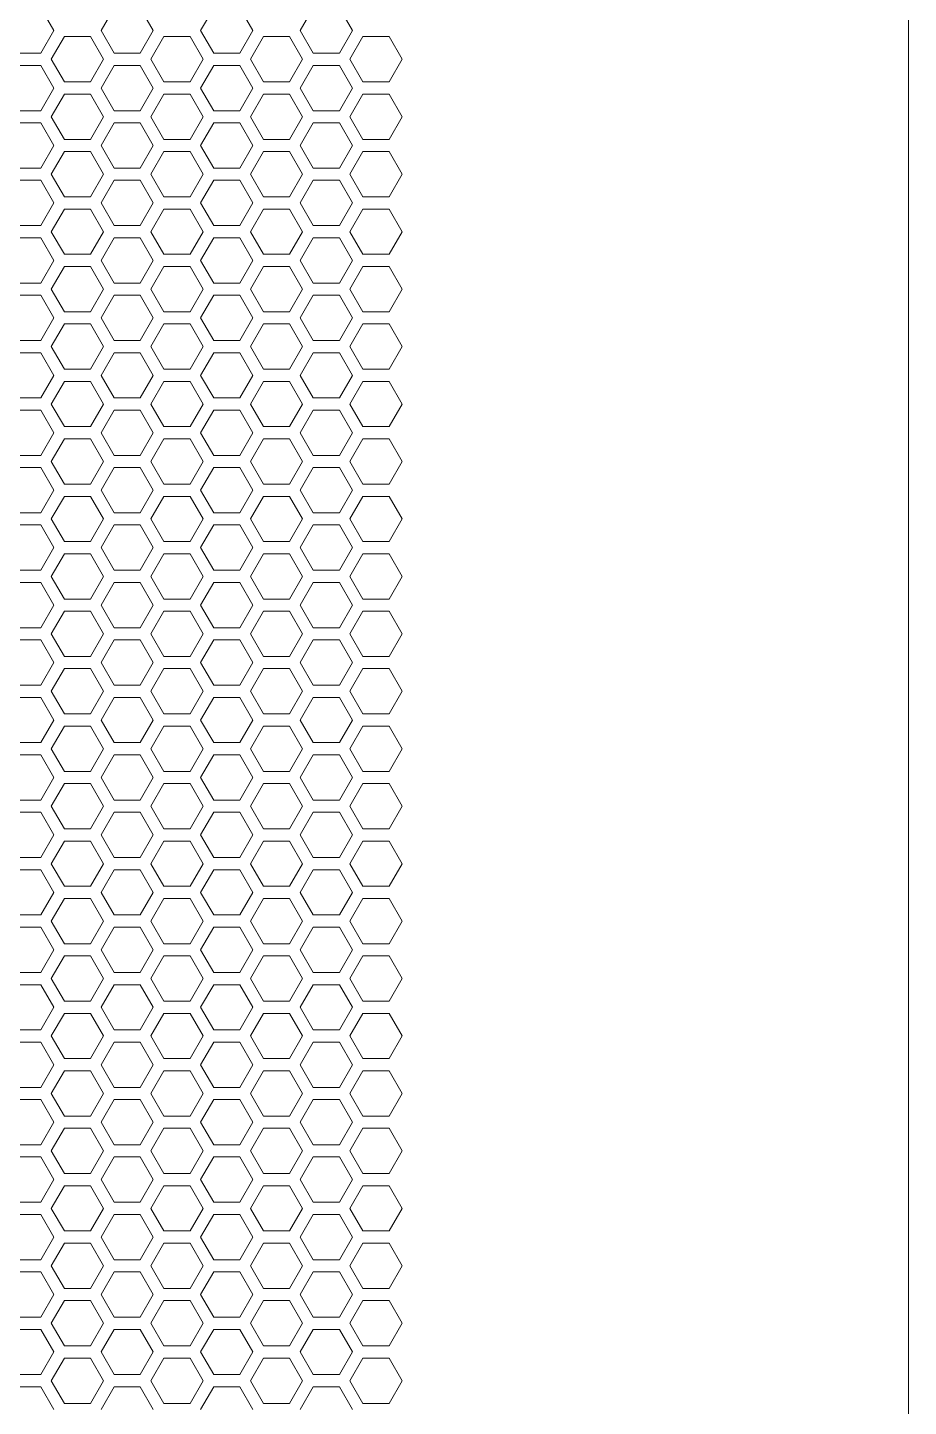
# Model space of a CAD drawing. Header units: millimetres. Extents: x 0 to 140, y -17 to 195.
# Drawn here: x 130.82 to 140, y 137.03 to 151.4 of the extents above; entities that cross this region are included whole.
import ezdxf

# ---------------------------------------------------------------- set-up
doc = ezdxf.new("R2010")
doc.units = ezdxf.units.MM
doc.layers.add('4203-42785_1_0', color=7, linetype='Continuous')
doc.layers.add('Visible (ANSI)', color=7, linetype='Continuous', lineweight=50)

# ---------------------------------------------------------------- blocks, each defined once
blk = doc.blocks.new('a')
at = {"layer": '4203-42785_1_0', "color": 0, "linetype": 'ByBlock', "lineweight": 9}
for p, q in [((1513.752, 462.739), (1513.646, 462.923)), ((1514.246, 462.923), (1514.139, 462.739)), ((1514.566, 462.739), (1514.459, 462.923)), ((1515.059, 462.923), (1514.952, 462.739)), ((1515.379, 462.739), (1515.272, 462.923)), ((1515.872, 462.923), (1515.765, 462.739)), ((1516.192, 462.739), (1516.086, 462.923)), ((1513.646, 462.554), (1513.752, 462.739)), ((1514.139, 462.739), (1514.246, 462.554)), ((1514.459, 462.554), (1514.566, 462.739)), ((1514.952, 462.739), (1515.059, 462.554)), ((1515.272, 462.554), (1515.379, 462.739)), ((1515.765, 462.739), (1515.872, 462.554)), ((1516.086, 462.554), (1516.192, 462.739)), ((1513.839, 462.689), (1513.732, 462.504)), ((1514.052, 462.689), (1513.839, 462.689)), ((1514.159, 462.504), (1514.052, 462.689)), ((1514.652, 462.689), (1514.546, 462.504)), ((1514.866, 462.689), (1514.652, 462.689)), ((1514.972, 462.504), (1514.866, 462.689)), ((1515.465, 462.689), (1515.359, 462.504)), ((1515.679, 462.689), (1515.465, 462.689)), ((1515.786, 462.504), (1515.679, 462.689)), ((1516.279, 462.689), (1516.172, 462.504)), ((1516.492, 462.689), (1516.279, 462.689)), ((1516.599, 462.504), (1516.492, 462.689)), ((1513.432, 462.554), (1513.646, 462.554)), ((1513.732, 462.504), (1513.839, 462.319)), ((1514.052, 462.319), (1514.159, 462.504)), ((1514.246, 462.554), (1514.459, 462.554)), ((1514.546, 462.504), (1514.652, 462.319)), ((1514.866, 462.319), (1514.972, 462.504)), ((1515.059, 462.554), (1515.272, 462.554)), ((1515.359, 462.504), (1515.465, 462.319)), ((1515.679, 462.319), (1515.786, 462.504)), ((1515.872, 462.554), (1516.086, 462.554)), ((1516.172, 462.504), (1516.279, 462.319)), ((1516.492, 462.319), (1516.599, 462.504)), ((1513.646, 462.454), (1513.432, 462.454)), ((1513.752, 462.269), (1513.646, 462.454)), ((1514.246, 462.454), (1514.139, 462.269)), ((1514.459, 462.454), (1514.246, 462.454)), ((1514.566, 462.269), (1514.459, 462.454)), ((1515.059, 462.454), (1514.952, 462.269)), ((1515.272, 462.454), (1515.059, 462.454)), ((1515.379, 462.269), (1515.272, 462.454)), ((1515.872, 462.454), (1515.765, 462.269)), ((1516.086, 462.454), (1515.872, 462.454)), ((1516.192, 462.269), (1516.086, 462.454)), ((1513.646, 462.084), (1513.752, 462.269)), ((1513.839, 462.319), (1514.052, 462.319)), ((1514.139, 462.269), (1514.246, 462.084)), ((1514.459, 462.084), (1514.566, 462.269)), ((1514.652, 462.319), (1514.866, 462.319)), ((1514.952, 462.269), (1515.059, 462.084)), ((1515.272, 462.084), (1515.379, 462.269)), ((1515.465, 462.319), (1515.679, 462.319)), ((1515.765, 462.269), (1515.872, 462.084)), ((1516.086, 462.084), (1516.192, 462.269)), ((1516.279, 462.319), (1516.492, 462.319)), ((1513.839, 462.219), (1513.732, 462.034)), ((1514.052, 462.219), (1513.839, 462.219)), ((1514.159, 462.034), (1514.052, 462.219)), ((1514.652, 462.219), (1514.546, 462.034)), ((1514.866, 462.219), (1514.652, 462.219)), ((1514.972, 462.034), (1514.866, 462.219)), ((1515.465, 462.219), (1515.359, 462.034)), ((1515.679, 462.219), (1515.465, 462.219)), ((1515.786, 462.034), (1515.679, 462.219)), ((1516.279, 462.219), (1516.172, 462.034)), ((1516.492, 462.219), (1516.279, 462.219)), ((1516.599, 462.034), (1516.492, 462.219)), ((1513.432, 462.084), (1513.646, 462.084)), ((1513.732, 462.034), (1513.839, 461.849)), ((1514.052, 461.849), (1514.159, 462.034)), ((1514.246, 462.084), (1514.459, 462.084)), ((1514.546, 462.034), (1514.652, 461.849)), ((1514.866, 461.849), (1514.972, 462.034)), ((1515.059, 462.084), (1515.272, 462.084)), ((1515.359, 462.034), (1515.465, 461.849)), ((1515.679, 461.849), (1515.786, 462.034)), ((1515.872, 462.084), (1516.086, 462.084)), ((1516.172, 462.034), (1516.279, 461.849)), ((1516.492, 461.849), (1516.599, 462.034)), ((1513.646, 461.984), (1513.432, 461.984)), ((1513.752, 461.799), (1513.646, 461.984)), ((1514.246, 461.984), (1514.139, 461.799)), ((1514.459, 461.984), (1514.246, 461.984)), ((1514.566, 461.799), (1514.459, 461.984)), ((1515.059, 461.984), (1514.952, 461.799)), ((1515.272, 461.984), (1515.059, 461.984)), ((1515.379, 461.799), (1515.272, 461.984)), ((1515.872, 461.984), (1515.765, 461.799)), ((1516.086, 461.984), (1515.872, 461.984)), ((1516.192, 461.799), (1516.086, 461.984)), ((1513.839, 461.849), (1514.052, 461.849)), ((1514.652, 461.849), (1514.866, 461.849)), ((1515.465, 461.849), (1515.679, 461.849)), ((1516.279, 461.849), (1516.492, 461.849)), ((1513.646, 461.615), (1513.752, 461.799)), ((1513.839, 461.75), (1513.732, 461.565)), ((1514.052, 461.75), (1513.839, 461.75)), ((1514.159, 461.565), (1514.052, 461.75)), ((1514.139, 461.799), (1514.246, 461.615)), ((1514.459, 461.615), (1514.566, 461.799)), ((1514.652, 461.75), (1514.546, 461.565)), ((1514.866, 461.75), (1514.652, 461.75)), ((1514.972, 461.565), (1514.866, 461.75)), ((1514.952, 461.799), (1515.059, 461.615)), ((1515.272, 461.615), (1515.379, 461.799)), ((1515.465, 461.75), (1515.359, 461.565)), ((1515.679, 461.75), (1515.465, 461.75)), ((1515.786, 461.565), (1515.679, 461.75)), ((1515.765, 461.799), (1515.872, 461.615)), ((1516.086, 461.615), (1516.192, 461.799)), ((1516.279, 461.75), (1516.172, 461.565)), ((1516.492, 461.75), (1516.279, 461.75)), ((1516.599, 461.565), (1516.492, 461.75)), ((1513.432, 461.615), (1513.646, 461.615)), ((1514.246, 461.615), (1514.459, 461.615)), ((1515.059, 461.615), (1515.272, 461.615)), ((1515.872, 461.615), (1516.086, 461.615)), ((1513.646, 461.515), (1513.432, 461.515)), ((1513.752, 461.33), (1513.646, 461.515)), ((1513.732, 461.565), (1513.839, 461.38)), ((1514.052, 461.38), (1514.159, 461.565)), ((1514.246, 461.515), (1514.139, 461.33)), ((1514.459, 461.515), (1514.246, 461.515)), ((1514.566, 461.33), (1514.459, 461.515)), ((1514.546, 461.565), (1514.652, 461.38)), ((1514.866, 461.38), (1514.972, 461.565)), ((1515.059, 461.515), (1514.952, 461.33)), ((1515.272, 461.515), (1515.059, 461.515)), ((1515.379, 461.33), (1515.272, 461.515)), ((1515.359, 461.565), (1515.465, 461.38)), ((1515.679, 461.38), (1515.786, 461.565)), ((1515.872, 461.515), (1515.765, 461.33)), ((1516.086, 461.515), (1515.872, 461.515)), ((1516.192, 461.33), (1516.086, 461.515)), ((1516.172, 461.565), (1516.279, 461.38)), ((1516.492, 461.38), (1516.599, 461.565)), ((1513.839, 461.38), (1514.052, 461.38)), ((1514.652, 461.38), (1514.866, 461.38)), ((1515.465, 461.38), (1515.679, 461.38)), ((1516.279, 461.38), (1516.492, 461.38)), ((1513.646, 461.145), (1513.752, 461.33)), ((1513.839, 461.28), (1513.732, 461.095)), ((1514.052, 461.28), (1513.839, 461.28)), ((1514.159, 461.095), (1514.052, 461.28)), ((1514.139, 461.33), (1514.246, 461.145)), ((1514.459, 461.145), (1514.566, 461.33)), ((1514.652, 461.28), (1514.546, 461.095)), ((1514.866, 461.28), (1514.652, 461.28)), ((1514.972, 461.095), (1514.866, 461.28)), ((1514.952, 461.33), (1515.059, 461.145)), ((1515.272, 461.145), (1515.379, 461.33)), ((1515.465, 461.28), (1515.359, 461.095)), ((1515.679, 461.28), (1515.465, 461.28)), ((1515.786, 461.095), (1515.679, 461.28)), ((1515.765, 461.33), (1515.872, 461.145)), ((1516.086, 461.145), (1516.192, 461.33)), ((1516.279, 461.28), (1516.172, 461.095)), ((1516.492, 461.28), (1516.279, 461.28)), ((1516.599, 461.095), (1516.492, 461.28)), ((1513.432, 461.145), (1513.646, 461.145)), ((1514.246, 461.145), (1514.459, 461.145)), ((1515.059, 461.145), (1515.272, 461.145)), ((1515.872, 461.145), (1516.086, 461.145)), ((1513.646, 461.045), (1513.432, 461.045)), ((1513.752, 460.86), (1513.646, 461.045)), ((1513.732, 461.095), (1513.839, 460.91)), ((1514.052, 460.91), (1514.159, 461.095)), ((1514.246, 461.045), (1514.139, 460.86)), ((1514.459, 461.045), (1514.246, 461.045)), ((1514.566, 460.86), (1514.459, 461.045)), ((1514.546, 461.095), (1514.652, 460.91)), ((1514.866, 460.91), (1514.972, 461.095)), ((1515.059, 461.045), (1514.952, 460.86)), ((1515.272, 461.045), (1515.059, 461.045)), ((1515.379, 460.86), (1515.272, 461.045)), ((1515.359, 461.095), (1515.465, 460.91)), ((1515.679, 460.91), (1515.786, 461.095)), ((1515.872, 461.045), (1515.765, 460.86)), ((1516.086, 461.045), (1515.872, 461.045)), ((1516.192, 460.86), (1516.086, 461.045)), ((1516.172, 461.095), (1516.279, 460.91)), ((1516.492, 460.91), (1516.599, 461.095)), ((1513.839, 460.91), (1514.052, 460.91)), ((1514.652, 460.91), (1514.866, 460.91)), ((1515.465, 460.91), (1515.679, 460.91)), ((1516.279, 460.91), (1516.492, 460.91)), ((1513.646, 460.675), (1513.752, 460.86)), ((1513.839, 460.81), (1513.732, 460.626)), ((1514.052, 460.81), (1513.839, 460.81)), ((1514.159, 460.626), (1514.052, 460.81)), ((1514.139, 460.86), (1514.246, 460.675)), ((1514.459, 460.675), (1514.566, 460.86)), ((1514.652, 460.81), (1514.546, 460.626)), ((1514.866, 460.81), (1514.652, 460.81)), ((1514.972, 460.626), (1514.866, 460.81)), ((1514.952, 460.86), (1515.059, 460.675)), ((1515.272, 460.675), (1515.379, 460.86)), ((1515.465, 460.81), (1515.359, 460.626)), ((1515.679, 460.81), (1515.465, 460.81)), ((1515.786, 460.626), (1515.679, 460.81)), ((1515.765, 460.86), (1515.872, 460.675)), ((1516.086, 460.675), (1516.192, 460.86)), ((1516.279, 460.81), (1516.172, 460.626)), ((1516.492, 460.81), (1516.279, 460.81)), ((1516.599, 460.626), (1516.492, 460.81)), ((1513.432, 460.675), (1513.646, 460.675)), ((1513.646, 460.576), (1513.432, 460.576)), ((1513.752, 460.391), (1513.646, 460.576)), ((1513.732, 460.626), (1513.839, 460.441)), ((1514.052, 460.441), (1514.159, 460.626)), ((1514.246, 460.576), (1514.139, 460.391)), ((1514.246, 460.675), (1514.459, 460.675)), ((1514.459, 460.576), (1514.246, 460.576)), ((1514.566, 460.391), (1514.459, 460.576)), ((1514.546, 460.626), (1514.652, 460.441)), ((1514.866, 460.441), (1514.972, 460.626)), ((1515.059, 460.576), (1514.952, 460.391)), ((1515.059, 460.675), (1515.272, 460.675)), ((1515.272, 460.576), (1515.059, 460.576)), ((1515.379, 460.391), (1515.272, 460.576)), ((1515.359, 460.626), (1515.465, 460.441)), ((1515.679, 460.441), (1515.786, 460.626)), ((1515.872, 460.576), (1515.765, 460.391)), ((1515.872, 460.675), (1516.086, 460.675)), ((1516.086, 460.576), (1515.872, 460.576)), ((1516.192, 460.391), (1516.086, 460.576)), ((1516.172, 460.626), (1516.279, 460.441)), ((1516.492, 460.441), (1516.599, 460.626)), ((1513.646, 460.206), (1513.752, 460.391)), ((1513.839, 460.441), (1514.052, 460.441)), ((1514.139, 460.391), (1514.246, 460.206)), ((1514.459, 460.206), (1514.566, 460.391)), ((1514.652, 460.441), (1514.866, 460.441)), ((1514.952, 460.391), (1515.059, 460.206)), ((1515.272, 460.206), (1515.379, 460.391)), ((1515.465, 460.441), (1515.679, 460.441)), ((1515.765, 460.391), (1515.872, 460.206)), ((1516.086, 460.206), (1516.192, 460.391)), ((1516.279, 460.441), (1516.492, 460.441)), ((1513.839, 460.341), (1513.732, 460.156)), ((1514.052, 460.341), (1513.839, 460.341)), ((1514.159, 460.156), (1514.052, 460.341)), ((1514.652, 460.341), (1514.546, 460.156)), ((1514.866, 460.341), (1514.652, 460.341)), ((1514.972, 460.156), (1514.866, 460.341)), ((1515.465, 460.341), (1515.359, 460.156)), ((1515.679, 460.341), (1515.465, 460.341)), ((1515.786, 460.156), (1515.679, 460.341)), ((1516.279, 460.341), (1516.172, 460.156)), ((1516.492, 460.341), (1516.279, 460.341)), ((1516.599, 460.156), (1516.492, 460.341)), ((1513.432, 460.206), (1513.646, 460.206)), ((1513.732, 460.156), (1513.839, 459.971)), ((1514.052, 459.971), (1514.159, 460.156)), ((1514.246, 460.206), (1514.459, 460.206)), ((1514.546, 460.156), (1514.652, 459.971)), ((1514.866, 459.971), (1514.972, 460.156)), ((1515.059, 460.206), (1515.272, 460.206)), ((1515.359, 460.156), (1515.465, 459.971)), ((1515.679, 459.971), (1515.786, 460.156)), ((1515.872, 460.206), (1516.086, 460.206)), ((1516.172, 460.156), (1516.279, 459.971)), ((1516.492, 459.971), (1516.599, 460.156)), ((1513.646, 460.106), (1513.432, 460.106)), ((1513.752, 459.921), (1513.646, 460.106)), ((1514.246, 460.106), (1514.139, 459.921)), ((1514.459, 460.106), (1514.246, 460.106)), ((1514.566, 459.921), (1514.459, 460.106)), ((1515.059, 460.106), (1514.952, 459.921)), ((1515.272, 460.106), (1515.059, 460.106)), ((1515.379, 459.921), (1515.272, 460.106)), ((1515.872, 460.106), (1515.765, 459.921)), ((1516.086, 460.106), (1515.872, 460.106)), ((1516.192, 459.921), (1516.086, 460.106)), ((1513.646, 459.736), (1513.752, 459.921)), ((1513.839, 459.971), (1514.052, 459.971)), ((1514.139, 459.921), (1514.246, 459.736)), ((1514.459, 459.736), (1514.566, 459.921)), ((1514.652, 459.971), (1514.866, 459.971)), ((1514.952, 459.921), (1515.059, 459.736)), ((1515.272, 459.736), (1515.379, 459.921)), ((1515.465, 459.971), (1515.679, 459.971)), ((1515.765, 459.921), (1515.872, 459.736)), ((1516.086, 459.736), (1516.192, 459.921)), ((1516.279, 459.971), (1516.492, 459.971)), ((1513.839, 459.871), (1513.732, 459.686)), ((1514.052, 459.871), (1513.839, 459.871)), ((1514.159, 459.686), (1514.052, 459.871)), ((1514.652, 459.871), (1514.546, 459.686)), ((1514.866, 459.871), (1514.652, 459.871)), ((1514.972, 459.686), (1514.866, 459.871)), ((1515.465, 459.871), (1515.359, 459.686)), ((1515.679, 459.871), (1515.465, 459.871)), ((1515.786, 459.686), (1515.679, 459.871)), ((1516.279, 459.871), (1516.172, 459.686)), ((1516.492, 459.871), (1516.279, 459.871)), ((1516.599, 459.686), (1516.492, 459.871)), ((1513.432, 459.736), (1513.646, 459.736)), ((1513.732, 459.686), (1513.839, 459.502)), ((1514.052, 459.502), (1514.159, 459.686)), ((1514.246, 459.736), (1514.459, 459.736)), ((1514.546, 459.686), (1514.652, 459.502)), ((1514.866, 459.502), (1514.972, 459.686)), ((1515.059, 459.736), (1515.272, 459.736)), ((1515.359, 459.686), (1515.465, 459.502)), ((1515.679, 459.502), (1515.786, 459.686)), ((1515.872, 459.736), (1516.086, 459.736)), ((1516.172, 459.686), (1516.279, 459.502)), ((1516.492, 459.502), (1516.599, 459.686)), ((1513.646, 459.637), (1513.432, 459.637)), ((1513.752, 459.452), (1513.646, 459.637)), ((1514.246, 459.637), (1514.139, 459.452)), ((1514.459, 459.637), (1514.246, 459.637)), ((1514.566, 459.452), (1514.459, 459.637)), ((1515.059, 459.637), (1514.952, 459.452)), ((1515.272, 459.637), (1515.059, 459.637)), ((1515.379, 459.452), (1515.272, 459.637)), ((1515.872, 459.637), (1515.765, 459.452)), ((1516.086, 459.637), (1515.872, 459.637)), ((1516.192, 459.452), (1516.086, 459.637)), ((1513.646, 459.267), (1513.752, 459.452)), ((1513.839, 459.502), (1514.052, 459.502)), ((1514.139, 459.452), (1514.246, 459.267)), ((1514.459, 459.267), (1514.566, 459.452)), ((1514.652, 459.502), (1514.866, 459.502)), ((1514.952, 459.452), (1515.059, 459.267)), ((1515.272, 459.267), (1515.379, 459.452)), ((1515.465, 459.502), (1515.679, 459.502)), ((1515.765, 459.452), (1515.872, 459.267)), ((1516.086, 459.267), (1516.192, 459.452)), ((1516.279, 459.502), (1516.492, 459.502)), ((1513.839, 459.402), (1513.732, 459.217)), ((1514.052, 459.402), (1513.839, 459.402)), ((1514.159, 459.217), (1514.052, 459.402)), ((1514.652, 459.402), (1514.546, 459.217)), ((1514.866, 459.402), (1514.652, 459.402)), ((1514.972, 459.217), (1514.866, 459.402)), ((1515.465, 459.402), (1515.359, 459.217)), ((1515.679, 459.402), (1515.465, 459.402)), ((1515.786, 459.217), (1515.679, 459.402)), ((1516.279, 459.402), (1516.172, 459.217)), ((1516.492, 459.402), (1516.279, 459.402)), ((1516.599, 459.217), (1516.492, 459.402)), ((1513.432, 459.267), (1513.646, 459.267)), ((1513.732, 459.217), (1513.839, 459.032)), ((1514.052, 459.032), (1514.159, 459.217)), ((1514.246, 459.267), (1514.459, 459.267)), ((1514.546, 459.217), (1514.652, 459.032)), ((1514.866, 459.032), (1514.972, 459.217)), ((1515.059, 459.267), (1515.272, 459.267)), ((1515.359, 459.217), (1515.465, 459.032)), ((1515.679, 459.032), (1515.786, 459.217)), ((1515.872, 459.267), (1516.086, 459.267)), ((1516.172, 459.217), (1516.279, 459.032)), ((1516.492, 459.032), (1516.599, 459.217)), ((1513.646, 459.167), (1513.432, 459.167)), ((1513.752, 458.982), (1513.646, 459.167)), ((1514.246, 459.167), (1514.139, 458.982)), ((1514.459, 459.167), (1514.246, 459.167)), ((1514.566, 458.982), (1514.459, 459.167)), ((1515.059, 459.167), (1514.952, 458.982)), ((1515.272, 459.167), (1515.059, 459.167)), ((1515.379, 458.982), (1515.272, 459.167)), ((1515.872, 459.167), (1515.765, 458.982)), ((1516.086, 459.167), (1515.872, 459.167)), ((1516.192, 458.982), (1516.086, 459.167)), ((1513.839, 459.032), (1514.052, 459.032)), ((1514.652, 459.032), (1514.866, 459.032)), ((1515.465, 459.032), (1515.679, 459.032)), ((1516.279, 459.032), (1516.492, 459.032)), ((1513.646, 458.797), (1513.752, 458.982)), ((1513.839, 458.932), (1513.732, 458.747)), ((1514.052, 458.932), (1513.839, 458.932)), ((1514.159, 458.747), (1514.052, 458.932)), ((1514.139, 458.982), (1514.246, 458.797)), ((1514.459, 458.797), (1514.566, 458.982)), ((1514.652, 458.932), (1514.546, 458.747)), ((1514.866, 458.932), (1514.652, 458.932)), ((1514.972, 458.747), (1514.866, 458.932)), ((1514.952, 458.982), (1515.059, 458.797)), ((1515.272, 458.797), (1515.379, 458.982)), ((1515.465, 458.932), (1515.359, 458.747)), ((1515.679, 458.932), (1515.465, 458.932)), ((1515.786, 458.747), (1515.679, 458.932)), ((1515.765, 458.982), (1515.872, 458.797)), ((1516.086, 458.797), (1516.192, 458.982)), ((1516.279, 458.932), (1516.172, 458.747)), ((1516.492, 458.932), (1516.279, 458.932)), ((1516.599, 458.747), (1516.492, 458.932)), ((1513.432, 458.797), (1513.646, 458.797)), ((1514.246, 458.797), (1514.459, 458.797)), ((1515.059, 458.797), (1515.272, 458.797)), ((1515.872, 458.797), (1516.086, 458.797)), ((1513.646, 458.698), (1513.432, 458.698)), ((1513.752, 458.513), (1513.646, 458.698)), ((1513.732, 458.747), (1513.839, 458.563)), ((1514.052, 458.563), (1514.159, 458.747)), ((1514.246, 458.698), (1514.139, 458.513)), ((1514.459, 458.698), (1514.246, 458.698)), ((1514.566, 458.513), (1514.459, 458.698)), ((1514.546, 458.747), (1514.652, 458.563)), ((1514.866, 458.563), (1514.972, 458.747)), ((1515.059, 458.698), (1514.952, 458.513)), ((1515.272, 458.698), (1515.059, 458.698)), ((1515.379, 458.513), (1515.272, 458.698)), ((1515.359, 458.747), (1515.465, 458.563)), ((1515.679, 458.563), (1515.786, 458.747)), ((1515.872, 458.698), (1515.765, 458.513)), ((1516.086, 458.698), (1515.872, 458.698)), ((1516.192, 458.513), (1516.086, 458.698)), ((1516.172, 458.747), (1516.279, 458.563)), ((1516.492, 458.563), (1516.599, 458.747)), ((1513.839, 458.563), (1514.052, 458.563)), ((1514.652, 458.563), (1514.866, 458.563)), ((1515.465, 458.563), (1515.679, 458.563)), ((1516.279, 458.563), (1516.492, 458.563)), ((1513.646, 458.328), (1513.752, 458.513)), ((1513.839, 458.463), (1513.732, 458.278)), ((1514.052, 458.463), (1513.839, 458.463)), ((1514.159, 458.278), (1514.052, 458.463)), ((1514.139, 458.513), (1514.246, 458.328)), ((1514.459, 458.328), (1514.566, 458.513)), ((1514.652, 458.463), (1514.546, 458.278)), ((1514.866, 458.463), (1514.652, 458.463)), ((1514.972, 458.278), (1514.866, 458.463)), ((1514.952, 458.513), (1515.059, 458.328)), ((1515.272, 458.328), (1515.379, 458.513)), ((1515.465, 458.463), (1515.359, 458.278)), ((1515.679, 458.463), (1515.465, 458.463)), ((1515.786, 458.278), (1515.679, 458.463)), ((1515.765, 458.513), (1515.872, 458.328)), ((1516.086, 458.328), (1516.192, 458.513)), ((1516.279, 458.463), (1516.172, 458.278)), ((1516.492, 458.463), (1516.279, 458.463)), ((1516.599, 458.278), (1516.492, 458.463)), ((1513.432, 458.328), (1513.646, 458.328)), ((1514.246, 458.328), (1514.459, 458.328)), ((1515.059, 458.328), (1515.272, 458.328)), ((1515.872, 458.328), (1516.086, 458.328)), ((1513.646, 458.228), (1513.432, 458.228)), ((1513.752, 458.043), (1513.646, 458.228)), ((1513.732, 458.278), (1513.839, 458.093)), ((1514.052, 458.093), (1514.159, 458.278)), ((1514.246, 458.228), (1514.139, 458.043)), ((1514.459, 458.228), (1514.246, 458.228)), ((1514.566, 458.043), (1514.459, 458.228)), ((1514.546, 458.278), (1514.652, 458.093)), ((1514.866, 458.093), (1514.972, 458.278)), ((1515.059, 458.228), (1514.952, 458.043)), ((1515.272, 458.228), (1515.059, 458.228)), ((1515.379, 458.043), (1515.272, 458.228)), ((1515.359, 458.278), (1515.465, 458.093)), ((1515.679, 458.093), (1515.786, 458.278)), ((1515.872, 458.228), (1515.765, 458.043)), ((1516.086, 458.228), (1515.872, 458.228)), ((1516.192, 458.043), (1516.086, 458.228)), ((1516.172, 458.278), (1516.279, 458.093)), ((1516.492, 458.093), (1516.599, 458.278)), ((1513.839, 458.093), (1514.052, 458.093)), ((1514.652, 458.093), (1514.866, 458.093)), ((1515.465, 458.093), (1515.679, 458.093)), ((1516.279, 458.093), (1516.492, 458.093)), ((1513.646, 457.858), (1513.752, 458.043)), ((1513.839, 457.993), (1513.732, 457.808)), ((1514.052, 457.993), (1513.839, 457.993)), ((1514.159, 457.808), (1514.052, 457.993)), ((1514.139, 458.043), (1514.246, 457.858)), ((1514.459, 457.858), (1514.566, 458.043)), ((1514.652, 457.993), (1514.546, 457.808)), ((1514.866, 457.993), (1514.652, 457.993)), ((1514.972, 457.808), (1514.866, 457.993)), ((1514.952, 458.043), (1515.059, 457.858)), ((1515.272, 457.858), (1515.379, 458.043)), ((1515.465, 457.993), (1515.359, 457.808)), ((1515.679, 457.993), (1515.465, 457.993)), ((1515.786, 457.808), (1515.679, 457.993)), ((1515.765, 458.043), (1515.872, 457.858)), ((1516.086, 457.858), (1516.192, 458.043)), ((1516.279, 457.993), (1516.172, 457.808)), ((1516.492, 457.993), (1516.279, 457.993)), ((1516.599, 457.808), (1516.492, 457.993)), ((1513.432, 457.858), (1513.646, 457.858)), ((1513.646, 457.758), (1513.432, 457.758)), ((1513.752, 457.574), (1513.646, 457.758)), ((1513.732, 457.808), (1513.839, 457.623)), ((1514.052, 457.623), (1514.159, 457.808)), ((1514.246, 457.758), (1514.139, 457.574)), ((1514.246, 457.858), (1514.459, 457.858)), ((1514.459, 457.758), (1514.246, 457.758)), ((1514.566, 457.574), (1514.459, 457.758)), ((1514.546, 457.808), (1514.652, 457.623)), ((1514.866, 457.623), (1514.972, 457.808)), ((1515.059, 457.758), (1514.952, 457.574)), ((1515.059, 457.858), (1515.272, 457.858)), ((1515.272, 457.758), (1515.059, 457.758)), ((1515.379, 457.574), (1515.272, 457.758)), ((1515.359, 457.808), (1515.465, 457.623)), ((1515.679, 457.623), (1515.786, 457.808)), ((1515.872, 457.758), (1515.765, 457.574)), ((1515.872, 457.858), (1516.086, 457.858)), ((1516.086, 457.758), (1515.872, 457.758)), ((1516.192, 457.574), (1516.086, 457.758)), ((1516.172, 457.808), (1516.279, 457.623)), ((1516.492, 457.623), (1516.599, 457.808)), ((1513.646, 457.389), (1513.752, 457.574)), ((1513.839, 457.623), (1514.052, 457.623)), ((1514.139, 457.574), (1514.246, 457.389)), ((1514.459, 457.389), (1514.566, 457.574)), ((1514.652, 457.623), (1514.866, 457.623)), ((1514.952, 457.574), (1515.059, 457.389)), ((1515.272, 457.389), (1515.379, 457.574)), ((1515.465, 457.623), (1515.679, 457.623)), ((1515.765, 457.574), (1515.872, 457.389)), ((1516.086, 457.389), (1516.192, 457.574)), ((1516.279, 457.623), (1516.492, 457.623)), ((1513.839, 457.524), (1513.732, 457.339)), ((1514.052, 457.524), (1513.839, 457.524)), ((1514.159, 457.339), (1514.052, 457.524)), ((1514.652, 457.524), (1514.546, 457.339)), ((1514.866, 457.524), (1514.652, 457.524)), ((1514.972, 457.339), (1514.866, 457.524)), ((1515.465, 457.524), (1515.359, 457.339)), ((1515.679, 457.524), (1515.465, 457.524)), ((1515.786, 457.339), (1515.679, 457.524)), ((1516.279, 457.524), (1516.172, 457.339)), ((1516.492, 457.524), (1516.279, 457.524)), ((1516.599, 457.339), (1516.492, 457.524)), ((1513.432, 457.389), (1513.646, 457.389)), ((1513.732, 457.339), (1513.839, 457.154)), ((1514.052, 457.154), (1514.159, 457.339)), ((1514.246, 457.389), (1514.459, 457.389)), ((1514.546, 457.339), (1514.652, 457.154)), ((1514.866, 457.154), (1514.972, 457.339)), ((1515.059, 457.389), (1515.272, 457.389)), ((1515.359, 457.339), (1515.465, 457.154)), ((1515.679, 457.154), (1515.786, 457.339)), ((1515.872, 457.389), (1516.086, 457.389)), ((1516.172, 457.339), (1516.279, 457.154)), ((1516.492, 457.154), (1516.599, 457.339)), ((1513.646, 457.289), (1513.432, 457.289)), ((1513.752, 457.104), (1513.646, 457.289)), ((1514.246, 457.289), (1514.139, 457.104)), ((1514.459, 457.289), (1514.246, 457.289)), ((1514.566, 457.104), (1514.459, 457.289)), ((1515.059, 457.289), (1514.952, 457.104)), ((1515.272, 457.289), (1515.059, 457.289)), ((1515.379, 457.104), (1515.272, 457.289)), ((1515.872, 457.289), (1515.765, 457.104)), ((1516.086, 457.289), (1515.872, 457.289)), ((1516.192, 457.104), (1516.086, 457.289)), ((1513.646, 456.919), (1513.752, 457.104)), ((1513.839, 457.154), (1514.052, 457.154)), ((1514.139, 457.104), (1514.246, 456.919)), ((1514.459, 456.919), (1514.566, 457.104)), ((1514.652, 457.154), (1514.866, 457.154)), ((1514.952, 457.104), (1515.059, 456.919)), ((1515.272, 456.919), (1515.379, 457.104)), ((1515.465, 457.154), (1515.679, 457.154)), ((1515.765, 457.104), (1515.872, 456.919)), ((1516.086, 456.919), (1516.192, 457.104)), ((1516.279, 457.154), (1516.492, 457.154)), ((1513.839, 457.054), (1513.732, 456.869)), ((1514.052, 457.054), (1513.839, 457.054)), ((1514.159, 456.869), (1514.052, 457.054)), ((1514.652, 457.054), (1514.546, 456.869)), ((1514.866, 457.054), (1514.652, 457.054)), ((1514.972, 456.869), (1514.866, 457.054)), ((1515.465, 457.054), (1515.359, 456.869)), ((1515.679, 457.054), (1515.465, 457.054)), ((1515.786, 456.869), (1515.679, 457.054)), ((1516.279, 457.054), (1516.172, 456.869)), ((1516.492, 457.054), (1516.279, 457.054)), ((1516.599, 456.869), (1516.492, 457.054)), ((1513.432, 456.919), (1513.646, 456.919)), ((1513.732, 456.869), (1513.839, 456.684)), ((1514.052, 456.684), (1514.159, 456.869)), ((1514.246, 456.919), (1514.459, 456.919)), ((1514.546, 456.869), (1514.652, 456.684)), ((1514.866, 456.684), (1514.972, 456.869)), ((1515.059, 456.919), (1515.272, 456.919)), ((1515.359, 456.869), (1515.465, 456.684)), ((1515.679, 456.684), (1515.786, 456.869)), ((1515.872, 456.919), (1516.086, 456.919)), ((1516.172, 456.869), (1516.279, 456.684)), ((1516.492, 456.684), (1516.599, 456.869)), ((1513.646, 456.819), (1513.432, 456.819)), ((1513.752, 456.634), (1513.646, 456.819)), ((1514.246, 456.819), (1514.139, 456.634)), ((1514.459, 456.819), (1514.246, 456.819)), ((1514.566, 456.634), (1514.459, 456.819)), ((1515.059, 456.819), (1514.952, 456.634)), ((1515.272, 456.819), (1515.059, 456.819)), ((1515.379, 456.634), (1515.272, 456.819)), ((1515.872, 456.819), (1515.765, 456.634)), ((1516.086, 456.819), (1515.872, 456.819)), ((1516.192, 456.634), (1516.086, 456.819)), ((1513.646, 456.45), (1513.752, 456.634)), ((1513.839, 456.684), (1514.052, 456.684)), ((1514.139, 456.634), (1514.246, 456.45)), ((1514.459, 456.45), (1514.566, 456.634)), ((1514.652, 456.684), (1514.866, 456.684)), ((1514.952, 456.634), (1515.059, 456.45)), ((1515.272, 456.45), (1515.379, 456.634)), ((1515.465, 456.684), (1515.679, 456.684)), ((1515.765, 456.634), (1515.872, 456.45)), ((1516.086, 456.45), (1516.192, 456.634)), ((1516.279, 456.684), (1516.492, 456.684)), ((1513.839, 456.585), (1513.732, 456.4)), ((1514.052, 456.585), (1513.839, 456.585)), ((1514.159, 456.4), (1514.052, 456.585)), ((1514.652, 456.585), (1514.546, 456.4)), ((1514.866, 456.585), (1514.652, 456.585)), ((1514.972, 456.4), (1514.866, 456.585)), ((1515.465, 456.585), (1515.359, 456.4)), ((1515.679, 456.585), (1515.465, 456.585)), ((1515.786, 456.4), (1515.679, 456.585)), ((1516.279, 456.585), (1516.172, 456.4)), ((1516.492, 456.585), (1516.279, 456.585)), ((1516.599, 456.4), (1516.492, 456.585)), ((1513.432, 456.45), (1513.646, 456.45)), ((1513.732, 456.4), (1513.839, 456.215)), ((1514.052, 456.215), (1514.159, 456.4)), ((1514.246, 456.45), (1514.459, 456.45)), ((1514.546, 456.4), (1514.652, 456.215)), ((1514.866, 456.215), (1514.972, 456.4)), ((1515.059, 456.45), (1515.272, 456.45)), ((1515.359, 456.4), (1515.465, 456.215)), ((1515.679, 456.215), (1515.786, 456.4)), ((1515.872, 456.45), (1516.086, 456.45)), ((1516.172, 456.4), (1516.279, 456.215)), ((1516.492, 456.215), (1516.599, 456.4)), ((1513.646, 456.35), (1513.432, 456.35)), ((1513.752, 456.165), (1513.646, 456.35)), ((1514.246, 456.35), (1514.139, 456.165)), ((1514.459, 456.35), (1514.246, 456.35)), ((1514.566, 456.165), (1514.459, 456.35)), ((1515.059, 456.35), (1514.952, 456.165)), ((1515.272, 456.35), (1515.059, 456.35)), ((1515.379, 456.165), (1515.272, 456.35)), ((1515.872, 456.35), (1515.765, 456.165)), ((1516.086, 456.35), (1515.872, 456.35)), ((1516.192, 456.165), (1516.086, 456.35)), ((1513.839, 456.215), (1514.052, 456.215)), ((1514.652, 456.215), (1514.866, 456.215)), ((1515.465, 456.215), (1515.679, 456.215)), ((1516.279, 456.215), (1516.492, 456.215)), ((1513.646, 455.98), (1513.752, 456.165)), ((1513.839, 456.115), (1513.732, 455.93)), ((1514.052, 456.115), (1513.839, 456.115)), ((1514.159, 455.93), (1514.052, 456.115)), ((1514.139, 456.165), (1514.246, 455.98)), ((1514.459, 455.98), (1514.566, 456.165)), ((1514.652, 456.115), (1514.546, 455.93)), ((1514.866, 456.115), (1514.652, 456.115)), ((1514.972, 455.93), (1514.866, 456.115)), ((1514.952, 456.165), (1515.059, 455.98)), ((1515.272, 455.98), (1515.379, 456.165)), ((1515.465, 456.115), (1515.359, 455.93)), ((1515.679, 456.115), (1515.465, 456.115)), ((1515.786, 455.93), (1515.679, 456.115)), ((1515.765, 456.165), (1515.872, 455.98)), ((1516.086, 455.98), (1516.192, 456.165)), ((1516.279, 456.115), (1516.172, 455.93)), ((1516.492, 456.115), (1516.279, 456.115)), ((1516.599, 455.93), (1516.492, 456.115)), ((1513.432, 455.98), (1513.646, 455.98)), ((1514.246, 455.98), (1514.459, 455.98)), ((1515.059, 455.98), (1515.272, 455.98)), ((1515.872, 455.98), (1516.086, 455.98)), ((1513.646, 455.88), (1513.432, 455.88)), ((1513.752, 455.695), (1513.646, 455.88)), ((1513.732, 455.93), (1513.839, 455.745)), ((1514.052, 455.745), (1514.159, 455.93)), ((1514.246, 455.88), (1514.139, 455.695)), ((1514.459, 455.88), (1514.246, 455.88)), ((1514.566, 455.695), (1514.459, 455.88)), ((1514.546, 455.93), (1514.652, 455.745)), ((1514.866, 455.745), (1514.972, 455.93)), ((1515.059, 455.88), (1514.952, 455.695)), ((1515.272, 455.88), (1515.059, 455.88)), ((1515.379, 455.695), (1515.272, 455.88)), ((1515.359, 455.93), (1515.465, 455.745)), ((1515.679, 455.745), (1515.786, 455.93)), ((1515.872, 455.88), (1515.765, 455.695)), ((1516.086, 455.88), (1515.872, 455.88)), ((1516.192, 455.695), (1516.086, 455.88)), ((1516.172, 455.93), (1516.279, 455.745)), ((1516.492, 455.745), (1516.599, 455.93)), ((1513.839, 455.745), (1514.052, 455.745)), ((1514.652, 455.745), (1514.866, 455.745)), ((1515.465, 455.745), (1515.679, 455.745)), ((1516.279, 455.745), (1516.492, 455.745)), ((1513.646, 455.511), (1513.752, 455.695)), ((1513.839, 455.645), (1513.732, 455.461)), ((1514.052, 455.645), (1513.839, 455.645)), ((1514.159, 455.461), (1514.052, 455.645)), ((1514.139, 455.695), (1514.246, 455.511)), ((1514.459, 455.511), (1514.566, 455.695)), ((1514.652, 455.645), (1514.546, 455.461)), ((1514.866, 455.645), (1514.652, 455.645)), ((1514.972, 455.461), (1514.866, 455.645)), ((1514.952, 455.695), (1515.059, 455.511)), ((1515.272, 455.511), (1515.379, 455.695)), ((1515.465, 455.645), (1515.359, 455.461)), ((1515.679, 455.645), (1515.465, 455.645)), ((1515.786, 455.461), (1515.679, 455.645)), ((1515.765, 455.695), (1515.872, 455.511)), ((1516.086, 455.511), (1516.192, 455.695)), ((1516.279, 455.645), (1516.172, 455.461)), ((1516.492, 455.645), (1516.279, 455.645)), ((1516.599, 455.461), (1516.492, 455.645)), ((1513.432, 455.511), (1513.646, 455.511)), ((1514.246, 455.511), (1514.459, 455.511)), ((1515.059, 455.511), (1515.272, 455.511)), ((1515.872, 455.511), (1516.086, 455.511)), ((1513.646, 455.411), (1513.432, 455.411)), ((1513.752, 455.226), (1513.646, 455.411)), ((1513.732, 455.461), (1513.839, 455.276)), ((1514.052, 455.276), (1514.159, 455.461)), ((1514.246, 455.411), (1514.139, 455.226)), ((1514.459, 455.411), (1514.246, 455.411)), ((1514.566, 455.226), (1514.459, 455.411)), ((1514.546, 455.461), (1514.652, 455.276)), ((1514.866, 455.276), (1514.972, 455.461)), ((1515.059, 455.411), (1514.952, 455.226)), ((1515.272, 455.411), (1515.059, 455.411)), ((1515.379, 455.226), (1515.272, 455.411)), ((1515.359, 455.461), (1515.465, 455.276)), ((1515.679, 455.276), (1515.786, 455.461)), ((1515.872, 455.411), (1515.765, 455.226)), ((1516.086, 455.411), (1515.872, 455.411)), ((1516.192, 455.226), (1516.086, 455.411)), ((1516.172, 455.461), (1516.279, 455.276)), ((1516.492, 455.276), (1516.599, 455.461)), ((1513.839, 455.276), (1514.052, 455.276)), ((1514.652, 455.276), (1514.866, 455.276)), ((1515.465, 455.276), (1515.679, 455.276)), ((1516.279, 455.276), (1516.492, 455.276)), ((1513.646, 455.041), (1513.752, 455.226)), ((1513.839, 455.176), (1513.732, 454.991)), ((1514.052, 455.176), (1513.839, 455.176)), ((1514.159, 454.991), (1514.052, 455.176)), ((1514.139, 455.226), (1514.246, 455.041)), ((1514.459, 455.041), (1514.566, 455.226)), ((1514.652, 455.176), (1514.546, 454.991)), ((1514.866, 455.176), (1514.652, 455.176)), ((1514.972, 454.991), (1514.866, 455.176)), ((1514.952, 455.226), (1515.059, 455.041)), ((1515.272, 455.041), (1515.379, 455.226)), ((1515.465, 455.176), (1515.359, 454.991)), ((1515.679, 455.176), (1515.465, 455.176)), ((1515.786, 454.991), (1515.679, 455.176)), ((1515.765, 455.226), (1515.872, 455.041)), ((1516.086, 455.041), (1516.192, 455.226)), ((1516.279, 455.176), (1516.172, 454.991)), ((1516.492, 455.176), (1516.279, 455.176)), ((1516.599, 454.991), (1516.492, 455.176)), ((1513.432, 455.041), (1513.646, 455.041)), ((1513.646, 454.941), (1513.432, 454.941)), ((1513.752, 454.756), (1513.646, 454.941)), ((1513.732, 454.991), (1513.839, 454.806)), ((1514.052, 454.806), (1514.159, 454.991)), ((1514.246, 454.941), (1514.139, 454.756)), ((1514.246, 455.041), (1514.459, 455.041)), ((1514.459, 454.941), (1514.246, 454.941)), ((1514.566, 454.756), (1514.459, 454.941)), ((1514.546, 454.991), (1514.652, 454.806)), ((1514.866, 454.806), (1514.972, 454.991)), ((1515.059, 454.941), (1514.952, 454.756)), ((1515.059, 455.041), (1515.272, 455.041)), ((1515.272, 454.941), (1515.059, 454.941)), ((1515.379, 454.756), (1515.272, 454.941)), ((1515.359, 454.991), (1515.465, 454.806)), ((1515.679, 454.806), (1515.786, 454.991)), ((1515.872, 454.941), (1515.765, 454.756)), ((1515.872, 455.041), (1516.086, 455.041)), ((1516.086, 454.941), (1515.872, 454.941)), ((1516.192, 454.756), (1516.086, 454.941)), ((1516.172, 454.991), (1516.279, 454.806)), ((1516.492, 454.806), (1516.599, 454.991)), ((1513.646, 454.571), (1513.752, 454.756)), ((1513.839, 454.806), (1514.052, 454.806)), ((1514.139, 454.756), (1514.246, 454.571)), ((1514.459, 454.571), (1514.566, 454.756)), ((1514.652, 454.806), (1514.866, 454.806)), ((1514.952, 454.756), (1515.059, 454.571)), ((1515.272, 454.571), (1515.379, 454.756)), ((1515.465, 454.806), (1515.679, 454.806)), ((1515.765, 454.756), (1515.872, 454.571)), ((1516.086, 454.571), (1516.192, 454.756)), ((1516.279, 454.806), (1516.492, 454.806)), ((1513.839, 454.706), (1513.732, 454.522)), ((1514.052, 454.706), (1513.839, 454.706)), ((1514.159, 454.522), (1514.052, 454.706)), ((1514.652, 454.706), (1514.546, 454.522)), ((1514.866, 454.706), (1514.652, 454.706)), ((1514.972, 454.522), (1514.866, 454.706)), ((1515.465, 454.706), (1515.359, 454.522)), ((1515.679, 454.706), (1515.465, 454.706)), ((1515.786, 454.522), (1515.679, 454.706)), ((1516.279, 454.706), (1516.172, 454.522)), ((1516.492, 454.706), (1516.279, 454.706)), ((1516.599, 454.522), (1516.492, 454.706)), ((1513.432, 454.571), (1513.646, 454.571)), ((1513.732, 454.522), (1513.839, 454.337)), ((1514.052, 454.337), (1514.159, 454.522)), ((1514.246, 454.571), (1514.459, 454.571)), ((1514.546, 454.522), (1514.652, 454.337)), ((1514.866, 454.337), (1514.972, 454.522)), ((1515.059, 454.571), (1515.272, 454.571)), ((1515.359, 454.522), (1515.465, 454.337)), ((1515.679, 454.337), (1515.786, 454.522)), ((1515.872, 454.571), (1516.086, 454.571)), ((1516.172, 454.522), (1516.279, 454.337)), ((1516.492, 454.337), (1516.599, 454.522)), ((1513.646, 454.472), (1513.432, 454.472)), ((1513.752, 454.287), (1513.646, 454.472)), ((1514.246, 454.472), (1514.139, 454.287)), ((1514.459, 454.472), (1514.246, 454.472)), ((1514.566, 454.287), (1514.459, 454.472)), ((1515.059, 454.472), (1514.952, 454.287)), ((1515.272, 454.472), (1515.059, 454.472)), ((1515.379, 454.287), (1515.272, 454.472)), ((1515.872, 454.472), (1515.765, 454.287)), ((1516.086, 454.472), (1515.872, 454.472)), ((1516.192, 454.287), (1516.086, 454.472)), ((1513.646, 454.102), (1513.752, 454.287)), ((1513.839, 454.337), (1514.052, 454.337)), ((1514.139, 454.287), (1514.246, 454.102)), ((1514.459, 454.102), (1514.566, 454.287)), ((1514.652, 454.337), (1514.866, 454.337)), ((1514.952, 454.287), (1515.059, 454.102)), ((1515.272, 454.102), (1515.379, 454.287)), ((1515.465, 454.337), (1515.679, 454.337)), ((1515.765, 454.287), (1515.872, 454.102)), ((1516.086, 454.102), (1516.192, 454.287)), ((1516.279, 454.337), (1516.492, 454.337)), ((1513.839, 454.237), (1513.732, 454.052)), ((1514.052, 454.237), (1513.839, 454.237)), ((1514.159, 454.052), (1514.052, 454.237)), ((1514.652, 454.237), (1514.546, 454.052)), ((1514.866, 454.237), (1514.652, 454.237)), ((1514.972, 454.052), (1514.866, 454.237)), ((1515.465, 454.237), (1515.359, 454.052)), ((1515.679, 454.237), (1515.465, 454.237)), ((1515.786, 454.052), (1515.679, 454.237)), ((1516.279, 454.237), (1516.172, 454.052)), ((1516.492, 454.237), (1516.279, 454.237)), ((1516.599, 454.052), (1516.492, 454.237)), ((1513.432, 454.102), (1513.646, 454.102)), ((1513.732, 454.052), (1513.839, 453.867)), ((1514.052, 453.867), (1514.159, 454.052)), ((1514.246, 454.102), (1514.459, 454.102)), ((1514.546, 454.052), (1514.652, 453.867)), ((1514.866, 453.867), (1514.972, 454.052)), ((1515.059, 454.102), (1515.272, 454.102)), ((1515.359, 454.052), (1515.465, 453.867)), ((1515.679, 453.867), (1515.786, 454.052)), ((1515.872, 454.102), (1516.086, 454.102)), ((1516.172, 454.052), (1516.279, 453.867)), ((1516.492, 453.867), (1516.599, 454.052)), ((1513.646, 454.002), (1513.432, 454.002)), ((1513.752, 453.817), (1513.646, 454.002)), ((1514.246, 454.002), (1514.139, 453.817)), ((1514.459, 454.002), (1514.246, 454.002)), ((1514.566, 453.817), (1514.459, 454.002)), ((1515.059, 454.002), (1514.952, 453.817)), ((1515.272, 454.002), (1515.059, 454.002)), ((1515.379, 453.817), (1515.272, 454.002)), ((1515.872, 454.002), (1515.765, 453.817)), ((1516.086, 454.002), (1515.872, 454.002)), ((1516.192, 453.817), (1516.086, 454.002)), ((1513.646, 453.632), (1513.752, 453.817)), ((1513.839, 453.867), (1514.052, 453.867)), ((1514.139, 453.817), (1514.246, 453.632)), ((1514.459, 453.632), (1514.566, 453.817)), ((1514.652, 453.867), (1514.866, 453.867)), ((1514.952, 453.817), (1515.059, 453.632)), ((1515.272, 453.632), (1515.379, 453.817)), ((1515.465, 453.867), (1515.679, 453.867)), ((1515.765, 453.817), (1515.872, 453.632)), ((1516.086, 453.632), (1516.192, 453.817)), ((1516.279, 453.867), (1516.492, 453.867)), ((1513.839, 453.767), (1513.732, 453.582)), ((1514.052, 453.767), (1513.839, 453.767)), ((1514.159, 453.582), (1514.052, 453.767)), ((1514.652, 453.767), (1514.546, 453.582)), ((1514.866, 453.767), (1514.652, 453.767)), ((1514.972, 453.582), (1514.866, 453.767)), ((1515.465, 453.767), (1515.359, 453.582)), ((1515.679, 453.767), (1515.465, 453.767)), ((1515.786, 453.582), (1515.679, 453.767)), ((1516.279, 453.767), (1516.172, 453.582)), ((1516.492, 453.767), (1516.279, 453.767)), ((1516.599, 453.582), (1516.492, 453.767)), ((1513.432, 453.632), (1513.646, 453.632)), ((1513.732, 453.582), (1513.839, 453.398)), ((1514.052, 453.398), (1514.159, 453.582)), ((1514.246, 453.632), (1514.459, 453.632)), ((1514.546, 453.582), (1514.652, 453.398)), ((1514.866, 453.398), (1514.972, 453.582)), ((1515.059, 453.632), (1515.272, 453.632)), ((1515.359, 453.582), (1515.465, 453.398)), ((1515.679, 453.398), (1515.786, 453.582)), ((1515.872, 453.632), (1516.086, 453.632)), ((1516.172, 453.582), (1516.279, 453.398)), ((1516.492, 453.398), (1516.599, 453.582)), ((1513.646, 453.533), (1513.432, 453.533)), ((1513.752, 453.348), (1513.646, 453.533)), ((1514.246, 453.533), (1514.139, 453.348)), ((1514.459, 453.533), (1514.246, 453.533)), ((1514.566, 453.348), (1514.459, 453.533)), ((1515.059, 453.533), (1514.952, 453.348)), ((1515.272, 453.533), (1515.059, 453.533)), ((1515.379, 453.348), (1515.272, 453.533)), ((1515.872, 453.533), (1515.765, 453.348)), ((1516.086, 453.533), (1515.872, 453.533)), ((1516.192, 453.348), (1516.086, 453.533)), ((1513.839, 453.398), (1514.052, 453.398)), ((1514.652, 453.398), (1514.866, 453.398)), ((1515.465, 453.398), (1515.679, 453.398)), ((1516.279, 453.398), (1516.492, 453.398)), ((1513.646, 453.163), (1513.752, 453.348)), ((1513.839, 453.298), (1513.732, 453.113)), ((1514.052, 453.298), (1513.839, 453.298)), ((1514.159, 453.113), (1514.052, 453.298)), ((1514.139, 453.348), (1514.246, 453.163)), ((1514.459, 453.163), (1514.566, 453.348)), ((1514.652, 453.298), (1514.546, 453.113)), ((1514.866, 453.298), (1514.652, 453.298)), ((1514.972, 453.113), (1514.866, 453.298)), ((1514.952, 453.348), (1515.059, 453.163)), ((1515.272, 453.163), (1515.379, 453.348)), ((1515.465, 453.298), (1515.359, 453.113)), ((1515.679, 453.298), (1515.465, 453.298)), ((1515.786, 453.113), (1515.679, 453.298)), ((1515.765, 453.348), (1515.872, 453.163)), ((1516.086, 453.163), (1516.192, 453.348)), ((1516.279, 453.298), (1516.172, 453.113)), ((1516.492, 453.298), (1516.279, 453.298)), ((1516.599, 453.113), (1516.492, 453.298)), ((1513.432, 453.163), (1513.646, 453.163)), ((1514.246, 453.163), (1514.459, 453.163)), ((1515.059, 453.163), (1515.272, 453.163)), ((1515.872, 453.163), (1516.086, 453.163)), ((1513.646, 453.063), (1513.432, 453.063)), ((1513.752, 452.878), (1513.646, 453.063)), ((1513.732, 453.113), (1513.839, 452.928)), ((1514.052, 452.928), (1514.159, 453.113)), ((1514.246, 453.063), (1514.139, 452.878)), ((1514.459, 453.063), (1514.246, 453.063)), ((1514.566, 452.878), (1514.459, 453.063)), ((1514.546, 453.113), (1514.652, 452.928)), ((1514.866, 452.928), (1514.972, 453.113)), ((1515.059, 453.063), (1514.952, 452.878)), ((1515.272, 453.063), (1515.059, 453.063)), ((1515.379, 452.878), (1515.272, 453.063)), ((1515.359, 453.113), (1515.465, 452.928)), ((1515.679, 452.928), (1515.786, 453.113)), ((1515.872, 453.063), (1515.765, 452.878)), ((1516.086, 453.063), (1515.872, 453.063)), ((1516.192, 452.878), (1516.086, 453.063)), ((1516.172, 453.113), (1516.279, 452.928)), ((1516.492, 452.928), (1516.599, 453.113)), ((1513.839, 452.928), (1514.052, 452.928)), ((1514.652, 452.928), (1514.866, 452.928)), ((1515.465, 452.928), (1515.679, 452.928)), ((1516.279, 452.928), (1516.492, 452.928)), ((1513.646, 452.693), (1513.752, 452.878)), ((1513.839, 452.828), (1513.732, 452.643)), ((1514.052, 452.828), (1513.839, 452.828)), ((1514.159, 452.643), (1514.052, 452.828)), ((1514.139, 452.878), (1514.246, 452.693)), ((1514.459, 452.693), (1514.566, 452.878)), ((1514.652, 452.828), (1514.546, 452.643)), ((1514.866, 452.828), (1514.652, 452.828)), ((1514.972, 452.643), (1514.866, 452.828)), ((1514.952, 452.878), (1515.059, 452.693)), ((1515.272, 452.693), (1515.379, 452.878)), ((1515.465, 452.828), (1515.359, 452.643)), ((1515.679, 452.828), (1515.465, 452.828)), ((1515.786, 452.643), (1515.679, 452.828)), ((1515.765, 452.878), (1515.872, 452.693)), ((1516.086, 452.693), (1516.192, 452.878)), ((1516.279, 452.828), (1516.172, 452.643)), ((1516.492, 452.828), (1516.279, 452.828)), ((1516.599, 452.643), (1516.492, 452.828)), ((1513.432, 452.693), (1513.646, 452.693)), ((1514.246, 452.693), (1514.459, 452.693)), ((1515.059, 452.693), (1515.272, 452.693)), ((1515.872, 452.693), (1516.086, 452.693)), ((1513.646, 452.593), (1513.432, 452.593)), ((1513.752, 452.409), (1513.646, 452.593)), ((1513.732, 452.643), (1513.839, 452.458)), ((1514.052, 452.458), (1514.159, 452.643)), ((1514.246, 452.593), (1514.139, 452.409)), ((1514.459, 452.593), (1514.246, 452.593)), ((1514.566, 452.409), (1514.459, 452.593)), ((1514.546, 452.643), (1514.652, 452.458)), ((1514.866, 452.458), (1514.972, 452.643)), ((1515.059, 452.593), (1514.952, 452.409)), ((1515.272, 452.593), (1515.059, 452.593)), ((1515.379, 452.409), (1515.272, 452.593)), ((1515.359, 452.643), (1515.465, 452.458)), ((1515.679, 452.458), (1515.786, 452.643)), ((1515.872, 452.593), (1515.765, 452.409)), ((1516.086, 452.593), (1515.872, 452.593)), ((1516.192, 452.409), (1516.086, 452.593)), ((1516.172, 452.643), (1516.279, 452.458)), ((1516.492, 452.458), (1516.599, 452.643)), ((1513.839, 452.458), (1514.052, 452.458)), ((1514.652, 452.458), (1514.866, 452.458)), ((1515.465, 452.458), (1515.679, 452.458)), ((1516.279, 452.458), (1516.492, 452.458)), ((1513.646, 452.224), (1513.752, 452.409)), ((1513.839, 452.359), (1513.732, 452.174)), ((1514.052, 452.359), (1513.839, 452.359)), ((1514.159, 452.174), (1514.052, 452.359)), ((1514.139, 452.409), (1514.246, 452.224)), ((1514.459, 452.224), (1514.566, 452.409)), ((1514.652, 452.359), (1514.546, 452.174)), ((1514.866, 452.359), (1514.652, 452.359)), ((1514.972, 452.174), (1514.866, 452.359)), ((1514.952, 452.409), (1515.059, 452.224)), ((1515.272, 452.224), (1515.379, 452.409)), ((1515.465, 452.359), (1515.359, 452.174)), ((1515.679, 452.359), (1515.465, 452.359)), ((1515.786, 452.174), (1515.679, 452.359)), ((1515.765, 452.409), (1515.872, 452.224)), ((1516.086, 452.224), (1516.192, 452.409)), ((1516.279, 452.359), (1516.172, 452.174)), ((1516.492, 452.359), (1516.279, 452.359)), ((1516.599, 452.174), (1516.492, 452.359)), ((1513.432, 452.224), (1513.646, 452.224)), ((1513.646, 452.124), (1513.432, 452.124)), ((1513.752, 451.939), (1513.646, 452.124)), ((1513.732, 452.174), (1513.839, 451.989)), ((1514.052, 451.989), (1514.159, 452.174)), ((1514.246, 452.124), (1514.139, 451.939)), ((1514.246, 452.224), (1514.459, 452.224)), ((1514.459, 452.124), (1514.246, 452.124)), ((1514.566, 451.939), (1514.459, 452.124)), ((1514.546, 452.174), (1514.652, 451.989)), ((1514.866, 451.989), (1514.972, 452.174)), ((1515.059, 452.124), (1514.952, 451.939)), ((1515.059, 452.224), (1515.272, 452.224)), ((1515.272, 452.124), (1515.059, 452.124)), ((1515.379, 451.939), (1515.272, 452.124)), ((1515.359, 452.174), (1515.465, 451.989)), ((1515.679, 451.989), (1515.786, 452.174)), ((1515.872, 452.124), (1515.765, 451.939)), ((1515.872, 452.224), (1516.086, 452.224)), ((1516.086, 452.124), (1515.872, 452.124)), ((1516.192, 451.939), (1516.086, 452.124)), ((1516.172, 452.174), (1516.279, 451.989)), ((1516.492, 451.989), (1516.599, 452.174)), ((1513.646, 451.754), (1513.752, 451.939)), ((1513.839, 451.989), (1514.052, 451.989)), ((1514.139, 451.939), (1514.246, 451.754)), ((1514.459, 451.754), (1514.566, 451.939)), ((1514.652, 451.989), (1514.866, 451.989)), ((1514.952, 451.939), (1515.059, 451.754)), ((1515.272, 451.754), (1515.379, 451.939)), ((1515.465, 451.989), (1515.679, 451.989)), ((1515.765, 451.939), (1515.872, 451.754)), ((1516.086, 451.754), (1516.192, 451.939)), ((1516.279, 451.989), (1516.492, 451.989)), ((1513.839, 451.889), (1513.732, 451.704)), ((1514.052, 451.889), (1513.839, 451.889)), ((1514.159, 451.704), (1514.052, 451.889)), ((1514.652, 451.889), (1514.546, 451.704)), ((1514.866, 451.889), (1514.652, 451.889)), ((1514.972, 451.704), (1514.866, 451.889)), ((1515.465, 451.889), (1515.359, 451.704)), ((1515.679, 451.889), (1515.465, 451.889)), ((1515.786, 451.704), (1515.679, 451.889)), ((1516.279, 451.889), (1516.172, 451.704)), ((1516.492, 451.889), (1516.279, 451.889)), ((1516.599, 451.704), (1516.492, 451.889)), ((1513.432, 451.754), (1513.646, 451.754)), ((1513.732, 451.704), (1513.839, 451.519)), ((1514.052, 451.519), (1514.159, 451.704)), ((1514.246, 451.754), (1514.459, 451.754)), ((1514.546, 451.704), (1514.652, 451.519)), ((1514.866, 451.519), (1514.972, 451.704)), ((1515.059, 451.754), (1515.272, 451.754)), ((1515.359, 451.704), (1515.465, 451.519)), ((1515.679, 451.519), (1515.786, 451.704)), ((1515.872, 451.754), (1516.086, 451.754)), ((1516.172, 451.704), (1516.279, 451.519)), ((1516.492, 451.519), (1516.599, 451.704)), ((1513.646, 451.654), (1513.432, 451.654)), ((1513.752, 451.469), (1513.646, 451.654)), ((1514.246, 451.654), (1514.139, 451.469)), ((1514.459, 451.654), (1514.246, 451.654)), ((1514.566, 451.469), (1514.459, 451.654)), ((1515.059, 451.654), (1514.952, 451.469)), ((1515.272, 451.654), (1515.059, 451.654)), ((1515.379, 451.469), (1515.272, 451.654)), ((1515.872, 451.654), (1515.765, 451.469)), ((1516.086, 451.654), (1515.872, 451.654)), ((1516.192, 451.469), (1516.086, 451.654)), ((1513.839, 451.519), (1514.052, 451.519)), ((1514.652, 451.519), (1514.866, 451.519)), ((1515.465, 451.519), (1515.679, 451.519)), ((1516.279, 451.519), (1516.492, 451.519))]:
    blk.add_line(p, q, dxfattribs=at)

msp = doc.modelspace()

# ---------------------------------------------------------------- linework, layer by layer
at = {"lineweight": 15}
msp.add_line((139.997, 0), (139.997, 194.996), dxfattribs=at)
msp.add_line((139.997, 0), (139.997, 194.996), dxfattribs=at)
msp.add_line((139.997, 0), (139.997, 194.996), dxfattribs=at)
msp.add_line((139.997, 0), (139.997, 194.996), dxfattribs=at)
msp.add_line((139.997, 0), (139.997, 194.996), dxfattribs=at)
at = {"layer": 'Visible (ANSI)', "color": 0, "linetype": 'ByBlock', "lineweight": 15}
msp.add_line((139.997, 193.322), (139.997, 0), dxfattribs=at)
msp.add_line((139.997, 193.322), (139.997, 0), dxfattribs=at)
msp.add_line((139.997, 193.322), (139.997, 0), dxfattribs=at)
msp.add_line((139.997, 193.322), (139.997, 0), dxfattribs=at)

# ---------------------------------------------------------------- block references
at = {"lineweight": 15, "xscale": 1.275468447124703, "yscale": 1.275468447124703, "zscale": 1.275468447124703}
msp.add_blockref('a', (-1799.653, -438.836), dxfattribs=at)

doc.saveas('drawing.dxf')
